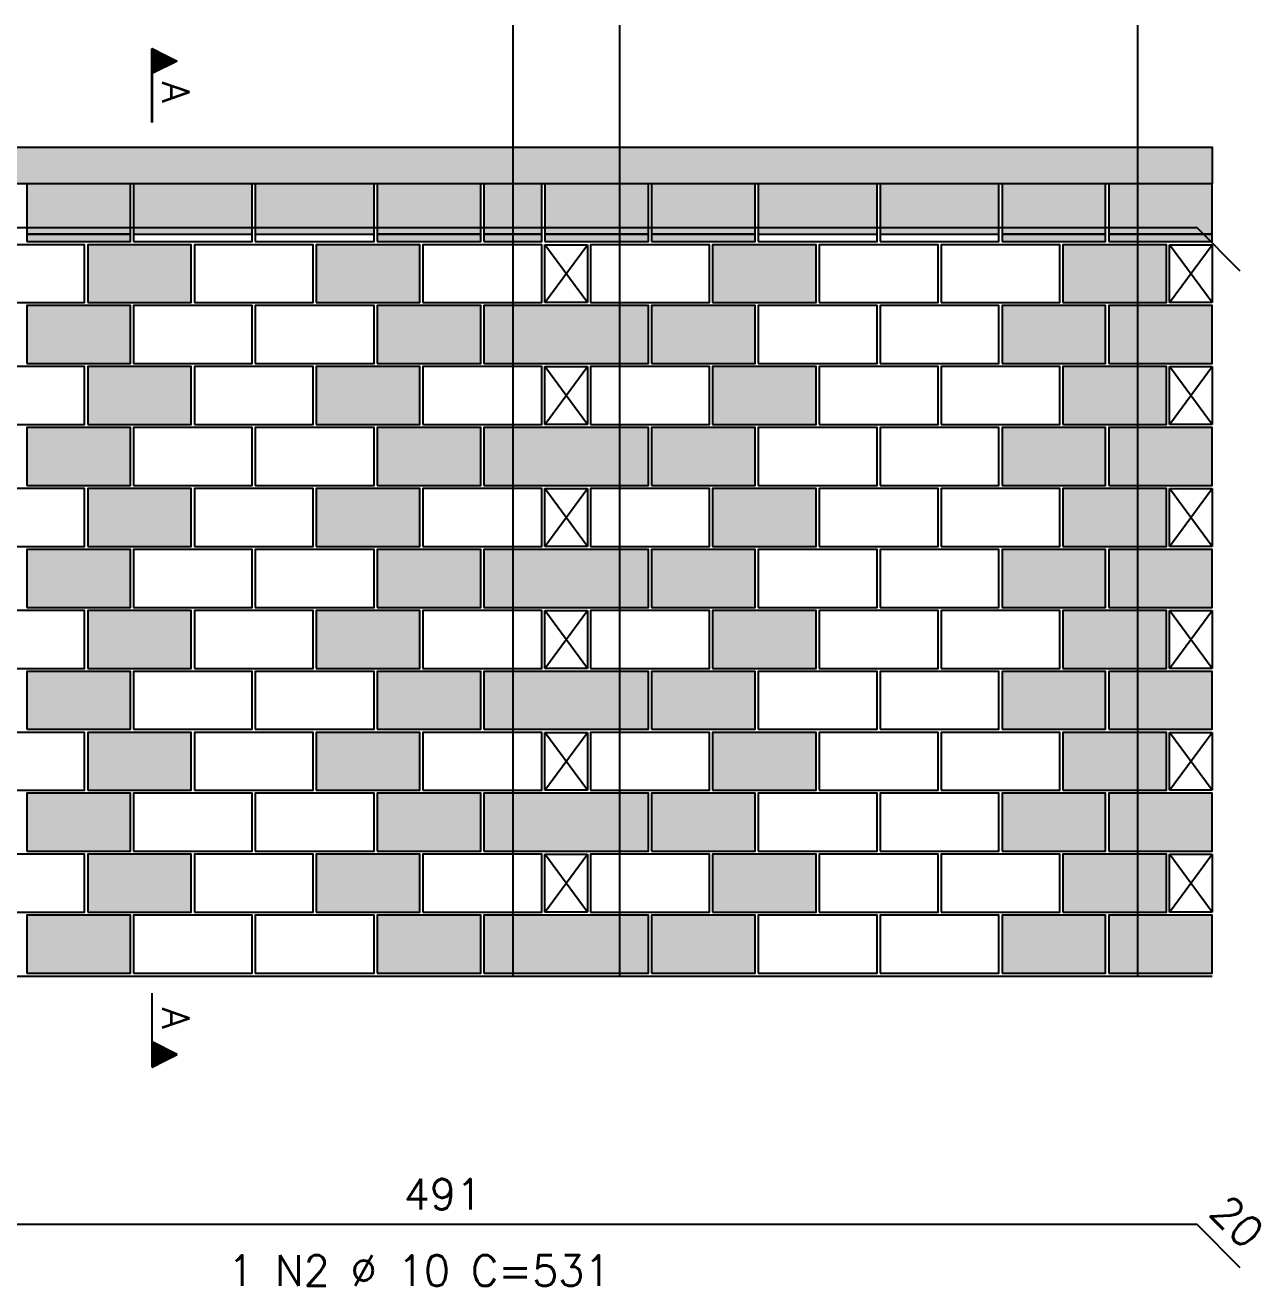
# Model space of a CAD drawing. Extents: x -1.9 to 86, y -1.6 to 60.9.
# Drawn here: x 56.66 to 64.76, y 31.47 to 39.75 of the extents above; entities that cross this region are included whole.
import ezdxf

# ---------------------------------------------------------------- set-up
doc = ezdxf.new("R2010")
doc.units = 0
doc.header["$MEASUREMENT"] = 0
for name, color, linetype in [('PENA_01', 1, 'CONTINUOUS'), ('PENA_02', 2, 'CONTINUOUS'), ('PENA_03', 3, 'CONTINUOUS'), ('PENA_05', 5, 'CONTINUOUS'), ('PENA_09', 254, 'CONTINUOUS'), ('PENA_11', 252, 'CONTINUOUS'), ('PENA_19', 240, 'CONTINUOUS'), ('PENA_21', 100, 'CONTINUOUS'), ('PENA_23', 50, 'CONTINUOUS')]:
    doc.layers.add(name, color=color, linetype=linetype)
doc.styles.get("Standard").update_dxf_attribs({"font": 'ROMANS.SHX'})

msp = doc.modelspace()

# ---------------------------------------------------------------- linework, layer by layer
at = {"layer": 'PENA_01', "linetype": 'Continuous'}
for p, q in [((56.671558, 38.375299), (57.351558, 38.375299)), ((57.371558, 38.375299), (58.151558, 38.375299)), ((58.171558, 38.375299), (58.951558, 38.375299)), ((58.971558, 38.375299), (59.651558, 38.375299)), ((59.671558, 38.375299), (60.051558, 38.375299)), ((60.071558, 38.375299), (60.751558, 38.375299)), ((60.771558, 38.375299), (61.451558, 38.375299)), ((61.471558, 38.375299), (62.251558, 38.375299)), ((62.271558, 38.375299), (63.051558, 38.375299)), ((63.071558, 38.375299), (63.751558, 38.375299)), ((63.771558, 38.375299), (64.451558, 38.375299))]:
    msp.add_line(p, q, dxfattribs=at)
at = {"layer": 'PENA_02', "linetype": 'Continuous'}
for p, q in [((60.071558, 37.925299), (60.071558, 38.305299)), ((60.071558, 38.305299), (60.351558, 38.305299)), ((60.351558, 38.305299), (60.351558, 37.925299)), ((64.171558, 37.925299), (64.171558, 38.305299)), ((64.171558, 38.305299), (64.451558, 38.305299)), ((64.451558, 38.305299), (64.451558, 37.925299)), ((60.351558, 37.925299), (60.071558, 37.925299)), ((64.451558, 37.925299), (64.171558, 37.925299)), ((60.071558, 37.125299), (60.071558, 37.505299)), ((60.071558, 37.505299), (60.351558, 37.505299)), ((60.351558, 37.505299), (60.351558, 37.125299)), ((64.171558, 37.125299), (64.171558, 37.505299)), ((64.171558, 37.505299), (64.451558, 37.505299)), ((64.451558, 37.505299), (64.451558, 37.125299)), ((60.351558, 37.125299), (60.071558, 37.125299)), ((64.451558, 37.125299), (64.171558, 37.125299)), ((60.071558, 36.325299), (60.071558, 36.705299)), ((60.071558, 36.705299), (60.351558, 36.705299)), ((60.351558, 36.705299), (60.351558, 36.325299)), ((64.171558, 36.325299), (64.171558, 36.705299)), ((64.171558, 36.705299), (64.451558, 36.705299)), ((64.451558, 36.705299), (64.451558, 36.325299)), ((60.351558, 36.325299), (60.071558, 36.325299)), ((64.451558, 36.325299), (64.171558, 36.325299)), ((60.071558, 35.525299), (60.071558, 35.905299)), ((60.071558, 35.905299), (60.351558, 35.905299)), ((60.351558, 35.905299), (60.351558, 35.525299)), ((64.171558, 35.525299), (64.171558, 35.905299)), ((64.171558, 35.905299), (64.451558, 35.905299)), ((64.451558, 35.905299), (64.451558, 35.525299)), ((60.351558, 35.525299), (60.071558, 35.525299)), ((64.451558, 35.525299), (64.171558, 35.525299)), ((60.071558, 34.725299), (60.071558, 35.105299)), ((60.071558, 35.105299), (60.351558, 35.105299)), ((60.351558, 35.105299), (60.351558, 34.725299)), ((64.171558, 34.725299), (64.171558, 35.105299)), ((64.171558, 35.105299), (64.451558, 35.105299)), ((64.451558, 35.105299), (64.451558, 34.725299)), ((60.351558, 34.725299), (60.071558, 34.725299)), ((64.451558, 34.725299), (64.171558, 34.725299)), ((60.071558, 33.925299), (60.071558, 34.305299)), ((60.071558, 34.305299), (60.351558, 34.305299)), ((60.351558, 34.305299), (60.351558, 33.925299)), ((64.171558, 33.925299), (64.171558, 34.305299)), ((64.171558, 34.305299), (64.451558, 34.305299)), ((64.451558, 34.305299), (64.451558, 33.925299)), ((60.351558, 33.925299), (60.071558, 33.925299)), ((64.451558, 33.925299), (64.171558, 33.925299)), ((54.471558, 33.505299), (64.451558, 33.505299))]:
    msp.add_line(p, q, dxfattribs=at)
for points in [[(54.471558, 38.705299), (54.471558, 38.945299), (64.451558, 38.945299), (64.451558, 38.705299), (54.471558, 38.705299)], [(56.671558, 38.325299), (57.351558, 38.325299), (57.351558, 38.705299), (56.671558, 38.705299), (56.671558, 38.325299)], [(57.371558, 38.325299), (58.151558, 38.325299), (58.151558, 38.705299), (57.371558, 38.705299), (57.371558, 38.325299)], [(58.171558, 38.325299), (58.951558, 38.325299), (58.951558, 38.705299), (58.171558, 38.705299), (58.171558, 38.325299)], [(58.971558, 38.325299), (59.651558, 38.325299), (59.651558, 38.705299), (58.971558, 38.705299), (58.971558, 38.325299)], [(59.671558, 38.325299), (60.051558, 38.325299), (60.051558, 38.705299), (59.671558, 38.705299), (59.671558, 38.325299)], [(60.071558, 38.325299), (60.751558, 38.325299), (60.751558, 38.705299), (60.071558, 38.705299), (60.071558, 38.325299)], [(60.771558, 38.325299), (61.451558, 38.325299), (61.451558, 38.705299), (60.771558, 38.705299), (60.771558, 38.325299)], [(61.471558, 38.325299), (62.251558, 38.325299), (62.251558, 38.705299), (61.471558, 38.705299), (61.471558, 38.325299)], [(62.271558, 38.325299), (63.051558, 38.325299), (63.051558, 38.705299), (62.271558, 38.705299), (62.271558, 38.325299)], [(63.071558, 38.325299), (63.751558, 38.325299), (63.751558, 38.705299), (63.071558, 38.705299), (63.071558, 38.325299)], [(63.771558, 38.325299), (64.451558, 38.325299), (64.451558, 38.705299), (63.771558, 38.705299), (63.771558, 38.325299)], [(56.271558, 37.925299), (57.051558, 37.925299), (57.051558, 38.305299), (56.271558, 38.305299), (56.271558, 37.925299)], [(57.071558, 37.925299), (57.751558, 37.925299), (57.751558, 38.305299), (57.071558, 38.305299), (57.071558, 37.925299)], [(57.771558, 37.925299), (58.551558, 37.925299), (58.551558, 38.305299), (57.771558, 38.305299), (57.771558, 37.925299)], [(58.571558, 37.925299), (59.251558, 37.925299), (59.251558, 38.305299), (58.571558, 38.305299), (58.571558, 37.925299)], [(59.271558, 37.925299), (60.051558, 37.925299), (60.051558, 38.305299), (59.271558, 38.305299), (59.271558, 37.925299)], [(60.371558, 37.925299), (61.151558, 37.925299), (61.151558, 38.305299), (60.371558, 38.305299), (60.371558, 37.925299)], [(61.171558, 37.925299), (61.851558, 37.925299), (61.851558, 38.305299), (61.171558, 38.305299), (61.171558, 37.925299)], [(61.871558, 37.925299), (62.651558, 37.925299), (62.651558, 38.305299), (61.871558, 38.305299), (61.871558, 37.925299)], [(62.671558, 37.925299), (63.451558, 37.925299), (63.451558, 38.305299), (62.671558, 38.305299), (62.671558, 37.925299)], [(63.471558, 37.925299), (64.151558, 37.925299), (64.151558, 38.305299), (63.471558, 38.305299), (63.471558, 37.925299)], [(56.671558, 37.525299), (57.351558, 37.525299), (57.351558, 37.905299), (56.671558, 37.905299), (56.671558, 37.525299)], [(57.371558, 37.525299), (58.151558, 37.525299), (58.151558, 37.905299), (57.371558, 37.905299), (57.371558, 37.525299)], [(58.171558, 37.525299), (58.951558, 37.525299), (58.951558, 37.905299), (58.171558, 37.905299), (58.171558, 37.525299)], [(58.971558, 37.525299), (59.651558, 37.525299), (59.651558, 37.905299), (58.971558, 37.905299), (58.971558, 37.525299)], [(59.671558, 37.525299), (60.751558, 37.525299), (60.751558, 37.905299), (59.671558, 37.905299), (59.671558, 37.525299)], [(60.771558, 37.525299), (61.451558, 37.525299), (61.451558, 37.905299), (60.771558, 37.905299), (60.771558, 37.525299)], [(61.471558, 37.525299), (62.251558, 37.525299), (62.251558, 37.905299), (61.471558, 37.905299), (61.471558, 37.525299)], [(62.271558, 37.525299), (63.051558, 37.525299), (63.051558, 37.905299), (62.271558, 37.905299), (62.271558, 37.525299)], [(63.071558, 37.525299), (63.751558, 37.525299), (63.751558, 37.905299), (63.071558, 37.905299), (63.071558, 37.525299)], [(63.771558, 37.525299), (64.451558, 37.525299), (64.451558, 37.905299), (63.771558, 37.905299), (63.771558, 37.525299)], [(56.271558, 37.125299), (57.051558, 37.125299), (57.051558, 37.505299), (56.271558, 37.505299), (56.271558, 37.125299)], [(57.071558, 37.125299), (57.751558, 37.125299), (57.751558, 37.505299), (57.071558, 37.505299), (57.071558, 37.125299)], [(57.771558, 37.125299), (58.551558, 37.125299), (58.551558, 37.505299), (57.771558, 37.505299), (57.771558, 37.125299)], [(58.571558, 37.125299), (59.251558, 37.125299), (59.251558, 37.505299), (58.571558, 37.505299), (58.571558, 37.125299)], [(59.271558, 37.125299), (60.051558, 37.125299), (60.051558, 37.505299), (59.271558, 37.505299), (59.271558, 37.125299)], [(60.371558, 37.125299), (61.151558, 37.125299), (61.151558, 37.505299), (60.371558, 37.505299), (60.371558, 37.125299)], [(61.171558, 37.125299), (61.851558, 37.125299), (61.851558, 37.505299), (61.171558, 37.505299), (61.171558, 37.125299)], [(61.871558, 37.125299), (62.651558, 37.125299), (62.651558, 37.505299), (61.871558, 37.505299), (61.871558, 37.125299)], [(62.671558, 37.125299), (63.451558, 37.125299), (63.451558, 37.505299), (62.671558, 37.505299), (62.671558, 37.125299)], [(63.471558, 37.125299), (64.151558, 37.125299), (64.151558, 37.505299), (63.471558, 37.505299), (63.471558, 37.125299)], [(56.671558, 36.725299), (57.351558, 36.725299), (57.351558, 37.105299), (56.671558, 37.105299), (56.671558, 36.725299)], [(57.371558, 36.725299), (58.151558, 36.725299), (58.151558, 37.105299), (57.371558, 37.105299), (57.371558, 36.725299)], [(58.171558, 36.725299), (58.951558, 36.725299), (58.951558, 37.105299), (58.171558, 37.105299), (58.171558, 36.725299)], [(58.971558, 36.725299), (59.651558, 36.725299), (59.651558, 37.105299), (58.971558, 37.105299), (58.971558, 36.725299)], [(59.671558, 36.725299), (60.751558, 36.725299), (60.751558, 37.105299), (59.671558, 37.105299), (59.671558, 36.725299)], [(60.771558, 36.725299), (61.451558, 36.725299), (61.451558, 37.105299), (60.771558, 37.105299), (60.771558, 36.725299)], [(61.471558, 36.725299), (62.251558, 36.725299), (62.251558, 37.105299), (61.471558, 37.105299), (61.471558, 36.725299)], [(62.271558, 36.725299), (63.051558, 36.725299), (63.051558, 37.105299), (62.271558, 37.105299), (62.271558, 36.725299)], [(63.071558, 36.725299), (63.751558, 36.725299), (63.751558, 37.105299), (63.071558, 37.105299), (63.071558, 36.725299)], [(63.771558, 36.725299), (64.451558, 36.725299), (64.451558, 37.105299), (63.771558, 37.105299), (63.771558, 36.725299)], [(56.271558, 36.325299), (57.051558, 36.325299), (57.051558, 36.705299), (56.271558, 36.705299), (56.271558, 36.325299)], [(57.071558, 36.325299), (57.751558, 36.325299), (57.751558, 36.705299), (57.071558, 36.705299), (57.071558, 36.325299)], [(57.771558, 36.325299), (58.551558, 36.325299), (58.551558, 36.705299), (57.771558, 36.705299), (57.771558, 36.325299)], [(58.571558, 36.325299), (59.251558, 36.325299), (59.251558, 36.705299), (58.571558, 36.705299), (58.571558, 36.325299)], [(59.271558, 36.325299), (60.051558, 36.325299), (60.051558, 36.705299), (59.271558, 36.705299), (59.271558, 36.325299)], [(60.371558, 36.325299), (61.151558, 36.325299), (61.151558, 36.705299), (60.371558, 36.705299), (60.371558, 36.325299)], [(61.171558, 36.325299), (61.851558, 36.325299), (61.851558, 36.705299), (61.171558, 36.705299), (61.171558, 36.325299)], [(61.871558, 36.325299), (62.651558, 36.325299), (62.651558, 36.705299), (61.871558, 36.705299), (61.871558, 36.325299)], [(62.671558, 36.325299), (63.451558, 36.325299), (63.451558, 36.705299), (62.671558, 36.705299), (62.671558, 36.325299)], [(63.471558, 36.325299), (64.151558, 36.325299), (64.151558, 36.705299), (63.471558, 36.705299), (63.471558, 36.325299)], [(56.671558, 35.925299), (57.351558, 35.925299), (57.351558, 36.305299), (56.671558, 36.305299), (56.671558, 35.925299)], [(57.371558, 35.925299), (58.151558, 35.925299), (58.151558, 36.305299), (57.371558, 36.305299), (57.371558, 35.925299)], [(58.171558, 35.925299), (58.951558, 35.925299), (58.951558, 36.305299), (58.171558, 36.305299), (58.171558, 35.925299)], [(58.971558, 35.925299), (59.651558, 35.925299), (59.651558, 36.305299), (58.971558, 36.305299), (58.971558, 35.925299)], [(59.671558, 35.925299), (60.751558, 35.925299), (60.751558, 36.305299), (59.671558, 36.305299), (59.671558, 35.925299)], [(60.771558, 35.925299), (61.451558, 35.925299), (61.451558, 36.305299), (60.771558, 36.305299), (60.771558, 35.925299)], [(61.471558, 35.925299), (62.251558, 35.925299), (62.251558, 36.305299), (61.471558, 36.305299), (61.471558, 35.925299)], [(62.271558, 35.925299), (63.051558, 35.925299), (63.051558, 36.305299), (62.271558, 36.305299), (62.271558, 35.925299)], [(63.071558, 35.925299), (63.751558, 35.925299), (63.751558, 36.305299), (63.071558, 36.305299), (63.071558, 35.925299)], [(63.771558, 35.925299), (64.451558, 35.925299), (64.451558, 36.305299), (63.771558, 36.305299), (63.771558, 35.925299)], [(56.271558, 35.525299), (57.051558, 35.525299), (57.051558, 35.905299), (56.271558, 35.905299), (56.271558, 35.525299)], [(57.071558, 35.525299), (57.751558, 35.525299), (57.751558, 35.905299), (57.071558, 35.905299), (57.071558, 35.525299)], [(57.771558, 35.525299), (58.551558, 35.525299), (58.551558, 35.905299), (57.771558, 35.905299), (57.771558, 35.525299)], [(58.571558, 35.525299), (59.251558, 35.525299), (59.251558, 35.905299), (58.571558, 35.905299), (58.571558, 35.525299)], [(59.271558, 35.525299), (60.051558, 35.525299), (60.051558, 35.905299), (59.271558, 35.905299), (59.271558, 35.525299)], [(60.371558, 35.525299), (61.151558, 35.525299), (61.151558, 35.905299), (60.371558, 35.905299), (60.371558, 35.525299)], [(61.171558, 35.525299), (61.851558, 35.525299), (61.851558, 35.905299), (61.171558, 35.905299), (61.171558, 35.525299)], [(61.871558, 35.525299), (62.651558, 35.525299), (62.651558, 35.905299), (61.871558, 35.905299), (61.871558, 35.525299)], [(62.671558, 35.525299), (63.451558, 35.525299), (63.451558, 35.905299), (62.671558, 35.905299), (62.671558, 35.525299)], [(63.471558, 35.525299), (64.151558, 35.525299), (64.151558, 35.905299), (63.471558, 35.905299), (63.471558, 35.525299)], [(56.671558, 35.125299), (57.351558, 35.125299), (57.351558, 35.505299), (56.671558, 35.505299), (56.671558, 35.125299)], [(57.371558, 35.125299), (58.151558, 35.125299), (58.151558, 35.505299), (57.371558, 35.505299), (57.371558, 35.125299)], [(58.171558, 35.125299), (58.951558, 35.125299), (58.951558, 35.505299), (58.171558, 35.505299), (58.171558, 35.125299)], [(58.971558, 35.125299), (59.651558, 35.125299), (59.651558, 35.505299), (58.971558, 35.505299), (58.971558, 35.125299)], [(59.671558, 35.125299), (60.751558, 35.125299), (60.751558, 35.505299), (59.671558, 35.505299), (59.671558, 35.125299)], [(60.771558, 35.125299), (61.451558, 35.125299), (61.451558, 35.505299), (60.771558, 35.505299), (60.771558, 35.125299)], [(61.471558, 35.125299), (62.251558, 35.125299), (62.251558, 35.505299), (61.471558, 35.505299), (61.471558, 35.125299)], [(62.271558, 35.125299), (63.051558, 35.125299), (63.051558, 35.505299), (62.271558, 35.505299), (62.271558, 35.125299)], [(63.071558, 35.125299), (63.751558, 35.125299), (63.751558, 35.505299), (63.071558, 35.505299), (63.071558, 35.125299)], [(63.771558, 35.125299), (64.451558, 35.125299), (64.451558, 35.505299), (63.771558, 35.505299), (63.771558, 35.125299)], [(56.271558, 34.725299), (57.051558, 34.725299), (57.051558, 35.105299), (56.271558, 35.105299), (56.271558, 34.725299)], [(57.071558, 34.725299), (57.751558, 34.725299), (57.751558, 35.105299), (57.071558, 35.105299), (57.071558, 34.725299)], [(57.771558, 34.725299), (58.551558, 34.725299), (58.551558, 35.105299), (57.771558, 35.105299), (57.771558, 34.725299)], [(58.571558, 34.725299), (59.251558, 34.725299), (59.251558, 35.105299), (58.571558, 35.105299), (58.571558, 34.725299)], [(59.271558, 34.725299), (60.051558, 34.725299), (60.051558, 35.105299), (59.271558, 35.105299), (59.271558, 34.725299)], [(60.371558, 34.725299), (61.151558, 34.725299), (61.151558, 35.105299), (60.371558, 35.105299), (60.371558, 34.725299)], [(61.171558, 34.725299), (61.851558, 34.725299), (61.851558, 35.105299), (61.171558, 35.105299), (61.171558, 34.725299)], [(61.871558, 34.725299), (62.651558, 34.725299), (62.651558, 35.105299), (61.871558, 35.105299), (61.871558, 34.725299)], [(62.671558, 34.725299), (63.451558, 34.725299), (63.451558, 35.105299), (62.671558, 35.105299), (62.671558, 34.725299)], [(63.471558, 34.725299), (64.151558, 34.725299), (64.151558, 35.105299), (63.471558, 35.105299), (63.471558, 34.725299)], [(56.671558, 34.325299), (57.351558, 34.325299), (57.351558, 34.705299), (56.671558, 34.705299), (56.671558, 34.325299)], [(57.371558, 34.325299), (58.151558, 34.325299), (58.151558, 34.705299), (57.371558, 34.705299), (57.371558, 34.325299)], [(58.171558, 34.325299), (58.951558, 34.325299), (58.951558, 34.705299), (58.171558, 34.705299), (58.171558, 34.325299)], [(58.971558, 34.325299), (59.651558, 34.325299), (59.651558, 34.705299), (58.971558, 34.705299), (58.971558, 34.325299)], [(59.671558, 34.325299), (60.751558, 34.325299), (60.751558, 34.705299), (59.671558, 34.705299), (59.671558, 34.325299)], [(60.771558, 34.325299), (61.451558, 34.325299), (61.451558, 34.705299), (60.771558, 34.705299), (60.771558, 34.325299)], [(61.471558, 34.325299), (62.251558, 34.325299), (62.251558, 34.705299), (61.471558, 34.705299), (61.471558, 34.325299)], [(62.271558, 34.325299), (63.051558, 34.325299), (63.051558, 34.705299), (62.271558, 34.705299), (62.271558, 34.325299)], [(63.071558, 34.325299), (63.751558, 34.325299), (63.751558, 34.705299), (63.071558, 34.705299), (63.071558, 34.325299)], [(63.771558, 34.325299), (64.451558, 34.325299), (64.451558, 34.705299), (63.771558, 34.705299), (63.771558, 34.325299)], [(56.271558, 33.925299), (57.051558, 33.925299), (57.051558, 34.305299), (56.271558, 34.305299), (56.271558, 33.925299)], [(57.071558, 33.925299), (57.751558, 33.925299), (57.751558, 34.305299), (57.071558, 34.305299), (57.071558, 33.925299)], [(57.771558, 33.925299), (58.551558, 33.925299), (58.551558, 34.305299), (57.771558, 34.305299), (57.771558, 33.925299)], [(58.571558, 33.925299), (59.251558, 33.925299), (59.251558, 34.305299), (58.571558, 34.305299), (58.571558, 33.925299)], [(59.271558, 33.925299), (60.051558, 33.925299), (60.051558, 34.305299), (59.271558, 34.305299), (59.271558, 33.925299)], [(60.371558, 33.925299), (61.151558, 33.925299), (61.151558, 34.305299), (60.371558, 34.305299), (60.371558, 33.925299)], [(61.171558, 33.925299), (61.851558, 33.925299), (61.851558, 34.305299), (61.171558, 34.305299), (61.171558, 33.925299)], [(61.871558, 33.925299), (62.651558, 33.925299), (62.651558, 34.305299), (61.871558, 34.305299), (61.871558, 33.925299)], [(62.671558, 33.925299), (63.451558, 33.925299), (63.451558, 34.305299), (62.671558, 34.305299), (62.671558, 33.925299)], [(63.471558, 33.925299), (64.151558, 33.925299), (64.151558, 34.305299), (63.471558, 34.305299), (63.471558, 33.925299)], [(56.671558, 33.525299), (57.351558, 33.525299), (57.351558, 33.905299), (56.671558, 33.905299), (56.671558, 33.525299)], [(57.371558, 33.525299), (58.151558, 33.525299), (58.151558, 33.905299), (57.371558, 33.905299), (57.371558, 33.525299)], [(58.171558, 33.525299), (58.951558, 33.525299), (58.951558, 33.905299), (58.171558, 33.905299), (58.171558, 33.525299)], [(58.971558, 33.525299), (59.651558, 33.525299), (59.651558, 33.905299), (58.971558, 33.905299), (58.971558, 33.525299)], [(59.671558, 33.525299), (60.751558, 33.525299), (60.751558, 33.905299), (59.671558, 33.905299), (59.671558, 33.525299)], [(60.771558, 33.525299), (61.451558, 33.525299), (61.451558, 33.905299), (60.771558, 33.905299), (60.771558, 33.525299)], [(61.471558, 33.525299), (62.251558, 33.525299), (62.251558, 33.905299), (61.471558, 33.905299), (61.471558, 33.525299)], [(62.271558, 33.525299), (63.051558, 33.525299), (63.051558, 33.905299), (62.271558, 33.905299), (62.271558, 33.525299)], [(63.071558, 33.525299), (63.751558, 33.525299), (63.751558, 33.905299), (63.071558, 33.905299), (63.071558, 33.525299)], [(63.771558, 33.525299), (64.451558, 33.525299), (64.451558, 33.905299), (63.771558, 33.905299), (63.771558, 33.525299)]]:
    msp.add_lwpolyline(points, dxfattribs=at)
at = {"layer": 'PENA_03', "linetype": 'Continuous'}
for p, q in [((57.493236, 39.106614), (57.493236, 39.592996)), ((57.493236, 39.592996), (57.659169, 39.51003)), ((57.493931, 39.591868), (57.657608, 39.51003)), ((57.493932, 39.591868), (57.493932, 39.428191)), ((57.506, 39.586614), (57.506, 39.433445)), ((57.518764, 39.580232), (57.518764, 39.439827)), ((57.531528, 39.57385), (57.531528, 39.446209)), ((57.544292, 39.567468), (57.544292, 39.452591)), ((57.557056, 39.561086), (57.557056, 39.458973)), ((57.56982, 39.554704), (57.56982, 39.465355)), ((57.582584, 39.548322), (57.582584, 39.471737)), ((57.595348, 39.54194), (57.595348, 39.478119)), ((57.659169, 39.51003), (57.493931, 39.427411)), ((57.657608, 39.51003), (57.493932, 39.428191)), ((57.608112, 39.535558), (57.608112, 39.484501)), ((57.620876, 39.529176), (57.620876, 39.490883)), ((57.633641, 39.522794), (57.633641, 39.497265)), ((57.646405, 39.516412), (57.646405, 39.503648)), ((57.493932, 39.427411), (57.493932, 39.106614)), ((60.351558, 37.925299), (60.071558, 38.305299)), ((60.071558, 37.925299), (60.351558, 38.305299)), ((64.451558, 37.925299), (64.171558, 38.305299)), ((64.171558, 37.925299), (64.451558, 38.305299)), ((60.351558, 37.125299), (60.071558, 37.505299)), ((60.071558, 37.125299), (60.351558, 37.505299)), ((64.451558, 37.125299), (64.171558, 37.505299)), ((64.171558, 37.125299), (64.451558, 37.505299)), ((60.351558, 36.325299), (60.071558, 36.705299)), ((60.071558, 36.325299), (60.351558, 36.705299)), ((64.451558, 36.325299), (64.171558, 36.705299)), ((64.171558, 36.325299), (64.451558, 36.705299)), ((60.351558, 35.525299), (60.071558, 35.905299)), ((60.071558, 35.525299), (60.351558, 35.905299)), ((64.451558, 35.525299), (64.171558, 35.905299)), ((64.171558, 35.525299), (64.451558, 35.905299)), ((60.351558, 34.725299), (60.071558, 35.105299)), ((60.071558, 34.725299), (60.351558, 35.105299)), ((64.451558, 34.725299), (64.171558, 35.105299)), ((64.171558, 34.725299), (64.451558, 35.105299)), ((60.351558, 33.925299), (60.071558, 34.305299)), ((60.071558, 33.925299), (60.351558, 34.305299)), ((64.451558, 33.925299), (64.171558, 34.305299)), ((64.171558, 33.925299), (64.451558, 34.305299)), ((57.493236, 33.394441), (57.493236, 32.908059)), ((57.493932, 33.073644), (57.493932, 33.394441)), ((57.659169, 32.991025), (57.493931, 33.073644)), ((57.493932, 32.909187), (57.493932, 33.072864)), ((57.657608, 32.991025), (57.493932, 33.072864)), ((57.506, 32.914441), (57.506, 33.06761)), ((57.518764, 32.920823), (57.518764, 33.061228)), ((57.531528, 32.927205), (57.531528, 33.054846)), ((57.544292, 32.933587), (57.544292, 33.048464)), ((57.557056, 32.939969), (57.557056, 33.042082)), ((57.56982, 32.946351), (57.56982, 33.0357)), ((57.582584, 32.952733), (57.582584, 33.029318)), ((57.595348, 32.959115), (57.595348, 33.022936)), ((57.608112, 32.965497), (57.608112, 33.016554)), ((57.620876, 32.971879), (57.620876, 33.010172)), ((57.633641, 32.978261), (57.633641, 33.00379)), ((57.493236, 32.908059), (57.659169, 32.991025)), ((57.493931, 32.909187), (57.657608, 32.991025)), ((57.646405, 32.984643), (57.646405, 32.997407))]:
    msp.add_line(p, q, dxfattribs=at)
at = {"layer": 'PENA_05', "linetype": 'Continuous'}
for p, q in [((64.351558, 38.415299), (54.5399, 38.415299)), ((64.634401, 38.132456), (64.351558, 38.415299)), ((64.351558, 31.875011), (54.5399, 31.875011)), ((64.634401, 31.592168), (64.351558, 31.875011))]:
    msp.add_line(p, q, dxfattribs=at)
for points in [[(59.861558, 39.745299), (59.861558, 33.505299)], [(60.561558, 39.745299), (60.561558, 33.505299)], [(63.961558, 39.745299), (63.961558, 33.505299)]]:
    msp.add_lwpolyline(points, dxfattribs=at)
at = {"layer": 'PENA_09', "linetype": 'Continuous'}
for points in [[(56.671558, 38.375299), (57.351558, 38.375299), (57.351558, 38.705299), (56.671558, 38.705299), (56.671558, 38.375299)], [(57.371558, 38.375299), (58.151558, 38.375299), (58.151558, 38.705299), (57.371558, 38.705299), (57.371558, 38.375299)], [(58.171558, 38.375299), (58.951558, 38.375299), (58.951558, 38.705299), (58.171558, 38.705299), (58.171558, 38.375299)], [(58.971558, 38.375299), (59.651558, 38.375299), (59.651558, 38.705299), (58.971558, 38.705299), (58.971558, 38.375299)], [(59.671558, 38.375299), (60.051558, 38.375299), (60.051558, 38.705299), (59.671558, 38.705299), (59.671558, 38.375299)], [(60.071558, 38.375299), (60.751558, 38.375299), (60.751558, 38.705299), (60.071558, 38.705299), (60.071558, 38.375299)], [(60.771558, 38.375299), (61.451558, 38.375299), (61.451558, 38.705299), (60.771558, 38.705299), (60.771558, 38.375299)], [(61.471558, 38.375299), (62.251558, 38.375299), (62.251558, 38.705299), (61.471558, 38.705299), (61.471558, 38.375299)], [(62.271558, 38.375299), (63.051558, 38.375299), (63.051558, 38.705299), (62.271558, 38.705299), (62.271558, 38.375299)], [(63.071558, 38.375299), (63.751558, 38.375299), (63.751558, 38.705299), (63.071558, 38.705299), (63.071558, 38.375299)], [(63.771558, 38.375299), (64.451558, 38.375299), (64.451558, 38.705299), (63.771558, 38.705299), (63.771558, 38.375299)]]:
    msp.add_lwpolyline(points, dxfattribs=at)
for points in [[(56.671558, 38.375299), (57.351558, 38.375299), (57.351558, 38.705299)], [(56.671558, 38.375299), (57.351558, 38.705299), (56.671558, 38.705299)], [(56.671558, 38.375299), (56.671558, 38.705299), (56.671558, 38.375299)], [(57.371558, 38.375299), (58.151558, 38.375299), (58.151558, 38.705299)], [(57.371558, 38.375299), (58.151558, 38.705299), (57.371558, 38.705299)], [(57.371558, 38.375299), (57.371558, 38.705299), (57.371558, 38.375299)], [(58.171558, 38.375299), (58.951558, 38.375299), (58.951558, 38.705299)], [(58.171558, 38.375299), (58.951558, 38.705299), (58.171558, 38.705299)], [(58.171558, 38.375299), (58.171558, 38.705299), (58.171558, 38.375299)], [(58.971558, 38.375299), (59.651558, 38.375299), (59.651558, 38.705299)], [(58.971558, 38.375299), (59.651558, 38.705299), (58.971558, 38.705299)], [(58.971558, 38.375299), (58.971558, 38.705299), (58.971558, 38.375299)], [(59.671558, 38.375299), (60.051558, 38.375299), (60.051558, 38.705299)], [(59.671558, 38.375299), (60.051558, 38.705299), (59.671558, 38.705299)], [(59.671558, 38.375299), (59.671558, 38.705299), (59.671558, 38.375299)], [(60.071558, 38.375299), (60.751558, 38.375299), (60.751558, 38.705299)], [(60.071558, 38.375299), (60.751558, 38.705299), (60.071558, 38.705299)], [(60.071558, 38.375299), (60.071558, 38.705299), (60.071558, 38.375299)], [(60.771558, 38.375299), (61.451558, 38.375299), (61.451558, 38.705299)], [(60.771558, 38.375299), (61.451558, 38.705299), (60.771558, 38.705299)], [(60.771558, 38.375299), (60.771558, 38.705299), (60.771558, 38.375299)], [(61.471558, 38.375299), (62.251558, 38.375299), (62.251558, 38.705299)], [(61.471558, 38.375299), (62.251558, 38.705299), (61.471558, 38.705299)], [(61.471558, 38.375299), (61.471558, 38.705299), (61.471558, 38.375299)], [(62.271558, 38.375299), (63.051558, 38.375299), (63.051558, 38.705299)], [(62.271558, 38.375299), (63.051558, 38.705299), (62.271558, 38.705299)], [(62.271558, 38.375299), (62.271558, 38.705299), (62.271558, 38.375299)], [(63.071558, 38.375299), (63.751558, 38.375299), (63.751558, 38.705299)], [(63.071558, 38.375299), (63.751558, 38.705299), (63.071558, 38.705299)], [(63.071558, 38.375299), (63.071558, 38.705299), (63.071558, 38.375299)], [(63.771558, 38.375299), (64.451558, 38.375299), (64.451558, 38.705299)], [(63.771558, 38.375299), (64.451558, 38.705299), (63.771558, 38.705299)], [(63.771558, 38.375299), (63.771558, 38.705299), (63.771558, 38.375299)]]:
    msp.add_solid(points, dxfattribs=at)
at = {"layer": 'PENA_11', "linetype": 'Continuous'}
for points in [[(54.471558, 38.705299), (54.471558, 38.945299), (64.451558, 38.945299)], [(54.471558, 38.705299), (64.451558, 38.945299), (64.451558, 38.705299)], [(54.471558, 38.705299), (64.451558, 38.705299), (54.471558, 38.705299)]]:
    msp.add_solid(points, dxfattribs=at)
at = {"layer": 'PENA_19', "linetype": 'Continuous'}
for points in [[(59.671558, 37.525299), (60.751558, 37.525299), (60.751558, 37.905299), (59.671558, 37.905299), (59.671558, 37.525299)], [(59.671558, 36.725299), (60.751558, 36.725299), (60.751558, 37.105299), (59.671558, 37.105299), (59.671558, 36.725299)], [(59.671558, 35.925299), (60.751558, 35.925299), (60.751558, 36.305299), (59.671558, 36.305299), (59.671558, 35.925299)], [(59.671558, 35.125299), (60.751558, 35.125299), (60.751558, 35.505299), (59.671558, 35.505299), (59.671558, 35.125299)], [(59.671558, 34.325299), (60.751558, 34.325299), (60.751558, 34.705299), (59.671558, 34.705299), (59.671558, 34.325299)], [(59.671558, 33.525299), (60.751558, 33.525299), (60.751558, 33.905299), (59.671558, 33.905299), (59.671558, 33.525299)]]:
    msp.add_lwpolyline(points, dxfattribs=at)
for points in [[(59.671558, 37.525299), (60.751558, 37.525299), (60.751558, 37.905299)], [(59.671558, 37.525299), (60.751558, 37.905299), (59.671558, 37.905299)], [(59.671558, 37.525299), (59.671558, 37.905299), (59.671558, 37.525299)], [(59.671558, 36.725299), (60.751558, 36.725299), (60.751558, 37.105299)], [(59.671558, 36.725299), (60.751558, 37.105299), (59.671558, 37.105299)], [(59.671558, 36.725299), (59.671558, 37.105299), (59.671558, 36.725299)], [(59.671558, 35.925299), (60.751558, 35.925299), (60.751558, 36.305299)], [(59.671558, 35.925299), (60.751558, 36.305299), (59.671558, 36.305299)], [(59.671558, 35.925299), (59.671558, 36.305299), (59.671558, 35.925299)], [(59.671558, 35.125299), (60.751558, 35.125299), (60.751558, 35.505299)], [(59.671558, 35.125299), (60.751558, 35.505299), (59.671558, 35.505299)], [(59.671558, 35.125299), (59.671558, 35.505299), (59.671558, 35.125299)], [(59.671558, 34.325299), (60.751558, 34.325299), (60.751558, 34.705299)], [(59.671558, 34.325299), (60.751558, 34.705299), (59.671558, 34.705299)], [(59.671558, 34.325299), (59.671558, 34.705299), (59.671558, 34.325299)], [(59.671558, 33.525299), (60.751558, 33.525299), (60.751558, 33.905299)], [(59.671558, 33.525299), (60.751558, 33.905299), (59.671558, 33.905299)], [(59.671558, 33.525299), (59.671558, 33.905299), (59.671558, 33.525299)]]:
    msp.add_solid(points, dxfattribs=at)
at = {"layer": 'PENA_21', "linetype": 'Continuous'}
for points in [[(56.671558, 38.325299), (57.351558, 38.325299), (57.351558, 38.375299), (56.671558, 38.375299), (56.671558, 38.325299)], [(57.071558, 37.925299), (57.751558, 37.925299), (57.751558, 38.305299), (57.071558, 38.305299), (57.071558, 37.925299)], [(58.571558, 37.925299), (59.251558, 37.925299), (59.251558, 38.305299), (58.571558, 38.305299), (58.571558, 37.925299)], [(58.971558, 38.325299), (59.651558, 38.325299), (59.651558, 38.375299), (58.971558, 38.375299), (58.971558, 38.325299)], [(60.071558, 38.325299), (60.751558, 38.325299), (60.751558, 38.375299), (60.071558, 38.375299), (60.071558, 38.325299)], [(60.771558, 38.325299), (61.451558, 38.325299), (61.451558, 38.375299), (60.771558, 38.375299), (60.771558, 38.325299)], [(61.171558, 37.925299), (61.851558, 37.925299), (61.851558, 38.305299), (61.171558, 38.305299), (61.171558, 37.925299)], [(63.071558, 38.325299), (63.751558, 38.325299), (63.751558, 38.375299), (63.071558, 38.375299), (63.071558, 38.325299)], [(63.471558, 37.925299), (64.151558, 37.925299), (64.151558, 38.305299), (63.471558, 38.305299), (63.471558, 37.925299)], [(63.771558, 38.325299), (64.451558, 38.325299), (64.451558, 38.375299), (63.771558, 38.375299), (63.771558, 38.325299)], [(56.671558, 37.525299), (57.351558, 37.525299), (57.351558, 37.905299), (56.671558, 37.905299), (56.671558, 37.525299)], [(58.971558, 37.525299), (59.651558, 37.525299), (59.651558, 37.905299), (58.971558, 37.905299), (58.971558, 37.525299)], [(60.771558, 37.525299), (61.451558, 37.525299), (61.451558, 37.905299), (60.771558, 37.905299), (60.771558, 37.525299)], [(63.071558, 37.525299), (63.751558, 37.525299), (63.751558, 37.905299), (63.071558, 37.905299), (63.071558, 37.525299)], [(63.771558, 37.525299), (64.451558, 37.525299), (64.451558, 37.905299), (63.771558, 37.905299), (63.771558, 37.525299)], [(57.071558, 37.125299), (57.751558, 37.125299), (57.751558, 37.505299), (57.071558, 37.505299), (57.071558, 37.125299)], [(58.571558, 37.125299), (59.251558, 37.125299), (59.251558, 37.505299), (58.571558, 37.505299), (58.571558, 37.125299)], [(61.171558, 37.125299), (61.851558, 37.125299), (61.851558, 37.505299), (61.171558, 37.505299), (61.171558, 37.125299)], [(63.471558, 37.125299), (64.151558, 37.125299), (64.151558, 37.505299), (63.471558, 37.505299), (63.471558, 37.125299)], [(56.671558, 36.725299), (57.351558, 36.725299), (57.351558, 37.105299), (56.671558, 37.105299), (56.671558, 36.725299)], [(58.971558, 36.725299), (59.651558, 36.725299), (59.651558, 37.105299), (58.971558, 37.105299), (58.971558, 36.725299)], [(60.771558, 36.725299), (61.451558, 36.725299), (61.451558, 37.105299), (60.771558, 37.105299), (60.771558, 36.725299)], [(63.071558, 36.725299), (63.751558, 36.725299), (63.751558, 37.105299), (63.071558, 37.105299), (63.071558, 36.725299)], [(63.771558, 36.725299), (64.451558, 36.725299), (64.451558, 37.105299), (63.771558, 37.105299), (63.771558, 36.725299)], [(57.071558, 36.325299), (57.751558, 36.325299), (57.751558, 36.705299), (57.071558, 36.705299), (57.071558, 36.325299)], [(58.571558, 36.325299), (59.251558, 36.325299), (59.251558, 36.705299), (58.571558, 36.705299), (58.571558, 36.325299)], [(61.171558, 36.325299), (61.851558, 36.325299), (61.851558, 36.705299), (61.171558, 36.705299), (61.171558, 36.325299)], [(63.471558, 36.325299), (64.151558, 36.325299), (64.151558, 36.705299), (63.471558, 36.705299), (63.471558, 36.325299)], [(56.671558, 35.925299), (57.351558, 35.925299), (57.351558, 36.305299), (56.671558, 36.305299), (56.671558, 35.925299)], [(58.971558, 35.925299), (59.651558, 35.925299), (59.651558, 36.305299), (58.971558, 36.305299), (58.971558, 35.925299)], [(60.771558, 35.925299), (61.451558, 35.925299), (61.451558, 36.305299), (60.771558, 36.305299), (60.771558, 35.925299)], [(63.071558, 35.925299), (63.751558, 35.925299), (63.751558, 36.305299), (63.071558, 36.305299), (63.071558, 35.925299)], [(63.771558, 35.925299), (64.451558, 35.925299), (64.451558, 36.305299), (63.771558, 36.305299), (63.771558, 35.925299)], [(57.071558, 35.525299), (57.751558, 35.525299), (57.751558, 35.905299), (57.071558, 35.905299), (57.071558, 35.525299)], [(58.571558, 35.525299), (59.251558, 35.525299), (59.251558, 35.905299), (58.571558, 35.905299), (58.571558, 35.525299)], [(61.171558, 35.525299), (61.851558, 35.525299), (61.851558, 35.905299), (61.171558, 35.905299), (61.171558, 35.525299)], [(63.471558, 35.525299), (64.151558, 35.525299), (64.151558, 35.905299), (63.471558, 35.905299), (63.471558, 35.525299)], [(56.671558, 35.125299), (57.351558, 35.125299), (57.351558, 35.505299), (56.671558, 35.505299), (56.671558, 35.125299)], [(58.971558, 35.125299), (59.651558, 35.125299), (59.651558, 35.505299), (58.971558, 35.505299), (58.971558, 35.125299)], [(60.771558, 35.125299), (61.451558, 35.125299), (61.451558, 35.505299), (60.771558, 35.505299), (60.771558, 35.125299)], [(63.071558, 35.125299), (63.751558, 35.125299), (63.751558, 35.505299), (63.071558, 35.505299), (63.071558, 35.125299)], [(63.771558, 35.125299), (64.451558, 35.125299), (64.451558, 35.505299), (63.771558, 35.505299), (63.771558, 35.125299)], [(57.071558, 34.725299), (57.751558, 34.725299), (57.751558, 35.105299), (57.071558, 35.105299), (57.071558, 34.725299)], [(58.571558, 34.725299), (59.251558, 34.725299), (59.251558, 35.105299), (58.571558, 35.105299), (58.571558, 34.725299)], [(61.171558, 34.725299), (61.851558, 34.725299), (61.851558, 35.105299), (61.171558, 35.105299), (61.171558, 34.725299)], [(63.471558, 34.725299), (64.151558, 34.725299), (64.151558, 35.105299), (63.471558, 35.105299), (63.471558, 34.725299)], [(56.671558, 34.325299), (57.351558, 34.325299), (57.351558, 34.705299), (56.671558, 34.705299), (56.671558, 34.325299)], [(58.971558, 34.325299), (59.651558, 34.325299), (59.651558, 34.705299), (58.971558, 34.705299), (58.971558, 34.325299)], [(60.771558, 34.325299), (61.451558, 34.325299), (61.451558, 34.705299), (60.771558, 34.705299), (60.771558, 34.325299)], [(63.071558, 34.325299), (63.751558, 34.325299), (63.751558, 34.705299), (63.071558, 34.705299), (63.071558, 34.325299)], [(63.771558, 34.325299), (64.451558, 34.325299), (64.451558, 34.705299), (63.771558, 34.705299), (63.771558, 34.325299)], [(57.071558, 33.925299), (57.751558, 33.925299), (57.751558, 34.305299), (57.071558, 34.305299), (57.071558, 33.925299)], [(58.571558, 33.925299), (59.251558, 33.925299), (59.251558, 34.305299), (58.571558, 34.305299), (58.571558, 33.925299)], [(61.171558, 33.925299), (61.851558, 33.925299), (61.851558, 34.305299), (61.171558, 34.305299), (61.171558, 33.925299)], [(63.471558, 33.925299), (64.151558, 33.925299), (64.151558, 34.305299), (63.471558, 34.305299), (63.471558, 33.925299)], [(56.671558, 33.525299), (57.351558, 33.525299), (57.351558, 33.905299), (56.671558, 33.905299), (56.671558, 33.525299)], [(58.971558, 33.525299), (59.651558, 33.525299), (59.651558, 33.905299), (58.971558, 33.905299), (58.971558, 33.525299)], [(60.771558, 33.525299), (61.451558, 33.525299), (61.451558, 33.905299), (60.771558, 33.905299), (60.771558, 33.525299)], [(63.071558, 33.525299), (63.751558, 33.525299), (63.751558, 33.905299), (63.071558, 33.905299), (63.071558, 33.525299)], [(63.771558, 33.525299), (64.451558, 33.525299), (64.451558, 33.905299), (63.771558, 33.905299), (63.771558, 33.525299)]]:
    msp.add_lwpolyline(points, dxfattribs=at)
for points in [[(56.671558, 38.325299), (57.351558, 38.325299), (57.351558, 38.375299)], [(56.671558, 38.325299), (57.351558, 38.375299), (56.671558, 38.375299)], [(56.671558, 38.325299), (56.671558, 38.375299), (56.671558, 38.325299)], [(57.071558, 37.925299), (57.751558, 37.925299), (57.751558, 38.305299)], [(57.071558, 37.925299), (57.751558, 38.305299), (57.071558, 38.305299)], [(57.071558, 37.925299), (57.071558, 38.305299), (57.071558, 37.925299)], [(58.571558, 37.925299), (59.251558, 37.925299), (59.251558, 38.305299)], [(58.571558, 37.925299), (59.251558, 38.305299), (58.571558, 38.305299)], [(58.571558, 37.925299), (58.571558, 38.305299), (58.571558, 37.925299)], [(58.971558, 38.325299), (59.651558, 38.325299), (59.651558, 38.375299)], [(58.971558, 38.325299), (59.651558, 38.375299), (58.971558, 38.375299)], [(58.971558, 38.325299), (58.971558, 38.375299), (58.971558, 38.325299)], [(60.071558, 38.325299), (60.751558, 38.325299), (60.751558, 38.375299)], [(60.071558, 38.325299), (60.751558, 38.375299), (60.071558, 38.375299)], [(60.071558, 38.325299), (60.071558, 38.375299), (60.071558, 38.325299)], [(60.771558, 38.325299), (61.451558, 38.325299), (61.451558, 38.375299)], [(60.771558, 38.325299), (61.451558, 38.375299), (60.771558, 38.375299)], [(60.771558, 38.325299), (60.771558, 38.375299), (60.771558, 38.325299)], [(61.171558, 37.925299), (61.851558, 37.925299), (61.851558, 38.305299)], [(61.171558, 37.925299), (61.851558, 38.305299), (61.171558, 38.305299)], [(61.171558, 37.925299), (61.171558, 38.305299), (61.171558, 37.925299)], [(63.071558, 38.325299), (63.751558, 38.325299), (63.751558, 38.375299)], [(63.071558, 38.325299), (63.751558, 38.375299), (63.071558, 38.375299)], [(63.071558, 38.325299), (63.071558, 38.375299), (63.071558, 38.325299)], [(63.471558, 37.925299), (64.151558, 37.925299), (64.151558, 38.305299)], [(63.471558, 37.925299), (64.151558, 38.305299), (63.471558, 38.305299)], [(63.471558, 37.925299), (63.471558, 38.305299), (63.471558, 37.925299)], [(63.771558, 38.325299), (64.451558, 38.325299), (64.451558, 38.375299)], [(63.771558, 38.325299), (64.451558, 38.375299), (63.771558, 38.375299)], [(63.771558, 38.325299), (63.771558, 38.375299), (63.771558, 38.325299)], [(56.671558, 37.525299), (57.351558, 37.525299), (57.351558, 37.905299)], [(56.671558, 37.525299), (57.351558, 37.905299), (56.671558, 37.905299)], [(56.671558, 37.525299), (56.671558, 37.905299), (56.671558, 37.525299)], [(58.971558, 37.525299), (59.651558, 37.525299), (59.651558, 37.905299)], [(58.971558, 37.525299), (59.651558, 37.905299), (58.971558, 37.905299)], [(58.971558, 37.525299), (58.971558, 37.905299), (58.971558, 37.525299)], [(60.771558, 37.525299), (61.451558, 37.525299), (61.451558, 37.905299)], [(60.771558, 37.525299), (61.451558, 37.905299), (60.771558, 37.905299)], [(60.771558, 37.525299), (60.771558, 37.905299), (60.771558, 37.525299)], [(63.071558, 37.525299), (63.751558, 37.525299), (63.751558, 37.905299)], [(63.071558, 37.525299), (63.751558, 37.905299), (63.071558, 37.905299)], [(63.071558, 37.525299), (63.071558, 37.905299), (63.071558, 37.525299)], [(63.771558, 37.525299), (64.451558, 37.525299), (64.451558, 37.905299)], [(63.771558, 37.525299), (64.451558, 37.905299), (63.771558, 37.905299)], [(63.771558, 37.525299), (63.771558, 37.905299), (63.771558, 37.525299)], [(57.071558, 37.125299), (57.751558, 37.125299), (57.751558, 37.505299)], [(57.071558, 37.125299), (57.751558, 37.505299), (57.071558, 37.505299)], [(57.071558, 37.125299), (57.071558, 37.505299), (57.071558, 37.125299)], [(58.571558, 37.125299), (59.251558, 37.125299), (59.251558, 37.505299)], [(58.571558, 37.125299), (59.251558, 37.505299), (58.571558, 37.505299)], [(58.571558, 37.125299), (58.571558, 37.505299), (58.571558, 37.125299)], [(61.171558, 37.125299), (61.851558, 37.125299), (61.851558, 37.505299)], [(61.171558, 37.125299), (61.851558, 37.505299), (61.171558, 37.505299)], [(61.171558, 37.125299), (61.171558, 37.505299), (61.171558, 37.125299)], [(63.471558, 37.125299), (64.151558, 37.125299), (64.151558, 37.505299)], [(63.471558, 37.125299), (64.151558, 37.505299), (63.471558, 37.505299)], [(63.471558, 37.125299), (63.471558, 37.505299), (63.471558, 37.125299)], [(56.671558, 36.725299), (57.351558, 36.725299), (57.351558, 37.105299)], [(56.671558, 36.725299), (57.351558, 37.105299), (56.671558, 37.105299)], [(56.671558, 36.725299), (56.671558, 37.105299), (56.671558, 36.725299)], [(58.971558, 36.725299), (59.651558, 36.725299), (59.651558, 37.105299)], [(58.971558, 36.725299), (59.651558, 37.105299), (58.971558, 37.105299)], [(58.971558, 36.725299), (58.971558, 37.105299), (58.971558, 36.725299)], [(60.771558, 36.725299), (61.451558, 36.725299), (61.451558, 37.105299)], [(60.771558, 36.725299), (61.451558, 37.105299), (60.771558, 37.105299)], [(60.771558, 36.725299), (60.771558, 37.105299), (60.771558, 36.725299)], [(63.071558, 36.725299), (63.751558, 36.725299), (63.751558, 37.105299)], [(63.071558, 36.725299), (63.751558, 37.105299), (63.071558, 37.105299)], [(63.071558, 36.725299), (63.071558, 37.105299), (63.071558, 36.725299)], [(63.771558, 36.725299), (64.451558, 36.725299), (64.451558, 37.105299)], [(63.771558, 36.725299), (64.451558, 37.105299), (63.771558, 37.105299)], [(63.771558, 36.725299), (63.771558, 37.105299), (63.771558, 36.725299)], [(57.071558, 36.325299), (57.751558, 36.325299), (57.751558, 36.705299)], [(57.071558, 36.325299), (57.751558, 36.705299), (57.071558, 36.705299)], [(57.071558, 36.325299), (57.071558, 36.705299), (57.071558, 36.325299)], [(58.571558, 36.325299), (59.251558, 36.325299), (59.251558, 36.705299)], [(58.571558, 36.325299), (59.251558, 36.705299), (58.571558, 36.705299)], [(58.571558, 36.325299), (58.571558, 36.705299), (58.571558, 36.325299)], [(61.171558, 36.325299), (61.851558, 36.325299), (61.851558, 36.705299)], [(61.171558, 36.325299), (61.851558, 36.705299), (61.171558, 36.705299)], [(61.171558, 36.325299), (61.171558, 36.705299), (61.171558, 36.325299)], [(63.471558, 36.325299), (64.151558, 36.325299), (64.151558, 36.705299)], [(63.471558, 36.325299), (64.151558, 36.705299), (63.471558, 36.705299)], [(63.471558, 36.325299), (63.471558, 36.705299), (63.471558, 36.325299)], [(56.671558, 35.925299), (57.351558, 35.925299), (57.351558, 36.305299)], [(56.671558, 35.925299), (57.351558, 36.305299), (56.671558, 36.305299)], [(56.671558, 35.925299), (56.671558, 36.305299), (56.671558, 35.925299)], [(58.971558, 35.925299), (59.651558, 35.925299), (59.651558, 36.305299)], [(58.971558, 35.925299), (59.651558, 36.305299), (58.971558, 36.305299)], [(58.971558, 35.925299), (58.971558, 36.305299), (58.971558, 35.925299)], [(60.771558, 35.925299), (61.451558, 35.925299), (61.451558, 36.305299)], [(60.771558, 35.925299), (61.451558, 36.305299), (60.771558, 36.305299)], [(60.771558, 35.925299), (60.771558, 36.305299), (60.771558, 35.925299)], [(63.071558, 35.925299), (63.751558, 35.925299), (63.751558, 36.305299)], [(63.071558, 35.925299), (63.751558, 36.305299), (63.071558, 36.305299)], [(63.071558, 35.925299), (63.071558, 36.305299), (63.071558, 35.925299)], [(63.771558, 35.925299), (64.451558, 35.925299), (64.451558, 36.305299)], [(63.771558, 35.925299), (64.451558, 36.305299), (63.771558, 36.305299)], [(63.771558, 35.925299), (63.771558, 36.305299), (63.771558, 35.925299)], [(57.071558, 35.525299), (57.751558, 35.525299), (57.751558, 35.905299)], [(57.071558, 35.525299), (57.751558, 35.905299), (57.071558, 35.905299)], [(57.071558, 35.525299), (57.071558, 35.905299), (57.071558, 35.525299)], [(58.571558, 35.525299), (59.251558, 35.525299), (59.251558, 35.905299)], [(58.571558, 35.525299), (59.251558, 35.905299), (58.571558, 35.905299)], [(58.571558, 35.525299), (58.571558, 35.905299), (58.571558, 35.525299)], [(61.171558, 35.525299), (61.851558, 35.525299), (61.851558, 35.905299)], [(61.171558, 35.525299), (61.851558, 35.905299), (61.171558, 35.905299)], [(61.171558, 35.525299), (61.171558, 35.905299), (61.171558, 35.525299)], [(63.471558, 35.525299), (64.151558, 35.525299), (64.151558, 35.905299)], [(63.471558, 35.525299), (64.151558, 35.905299), (63.471558, 35.905299)], [(63.471558, 35.525299), (63.471558, 35.905299), (63.471558, 35.525299)], [(56.671558, 35.125299), (57.351558, 35.125299), (57.351558, 35.505299)], [(56.671558, 35.125299), (57.351558, 35.505299), (56.671558, 35.505299)], [(56.671558, 35.125299), (56.671558, 35.505299), (56.671558, 35.125299)], [(58.971558, 35.125299), (59.651558, 35.125299), (59.651558, 35.505299)], [(58.971558, 35.125299), (59.651558, 35.505299), (58.971558, 35.505299)], [(58.971558, 35.125299), (58.971558, 35.505299), (58.971558, 35.125299)], [(60.771558, 35.125299), (61.451558, 35.125299), (61.451558, 35.505299)], [(60.771558, 35.125299), (61.451558, 35.505299), (60.771558, 35.505299)], [(60.771558, 35.125299), (60.771558, 35.505299), (60.771558, 35.125299)], [(63.071558, 35.125299), (63.751558, 35.125299), (63.751558, 35.505299)], [(63.071558, 35.125299), (63.751558, 35.505299), (63.071558, 35.505299)], [(63.071558, 35.125299), (63.071558, 35.505299), (63.071558, 35.125299)], [(63.771558, 35.125299), (64.451558, 35.125299), (64.451558, 35.505299)], [(63.771558, 35.125299), (64.451558, 35.505299), (63.771558, 35.505299)], [(63.771558, 35.125299), (63.771558, 35.505299), (63.771558, 35.125299)], [(57.071558, 34.725299), (57.751558, 34.725299), (57.751558, 35.105299)], [(57.071558, 34.725299), (57.751558, 35.105299), (57.071558, 35.105299)], [(57.071558, 34.725299), (57.071558, 35.105299), (57.071558, 34.725299)], [(58.571558, 34.725299), (59.251558, 34.725299), (59.251558, 35.105299)], [(58.571558, 34.725299), (59.251558, 35.105299), (58.571558, 35.105299)], [(58.571558, 34.725299), (58.571558, 35.105299), (58.571558, 34.725299)], [(61.171558, 34.725299), (61.851558, 34.725299), (61.851558, 35.105299)], [(61.171558, 34.725299), (61.851558, 35.105299), (61.171558, 35.105299)], [(61.171558, 34.725299), (61.171558, 35.105299), (61.171558, 34.725299)], [(63.471558, 34.725299), (64.151558, 34.725299), (64.151558, 35.105299)], [(63.471558, 34.725299), (64.151558, 35.105299), (63.471558, 35.105299)], [(63.471558, 34.725299), (63.471558, 35.105299), (63.471558, 34.725299)], [(56.671558, 34.325299), (57.351558, 34.325299), (57.351558, 34.705299)], [(56.671558, 34.325299), (57.351558, 34.705299), (56.671558, 34.705299)], [(56.671558, 34.325299), (56.671558, 34.705299), (56.671558, 34.325299)], [(58.971558, 34.325299), (59.651558, 34.325299), (59.651558, 34.705299)], [(58.971558, 34.325299), (59.651558, 34.705299), (58.971558, 34.705299)], [(58.971558, 34.325299), (58.971558, 34.705299), (58.971558, 34.325299)], [(60.771558, 34.325299), (61.451558, 34.325299), (61.451558, 34.705299)], [(60.771558, 34.325299), (61.451558, 34.705299), (60.771558, 34.705299)], [(60.771558, 34.325299), (60.771558, 34.705299), (60.771558, 34.325299)], [(63.071558, 34.325299), (63.751558, 34.325299), (63.751558, 34.705299)], [(63.071558, 34.325299), (63.751558, 34.705299), (63.071558, 34.705299)], [(63.071558, 34.325299), (63.071558, 34.705299), (63.071558, 34.325299)], [(63.771558, 34.325299), (64.451558, 34.325299), (64.451558, 34.705299)], [(63.771558, 34.325299), (64.451558, 34.705299), (63.771558, 34.705299)], [(63.771558, 34.325299), (63.771558, 34.705299), (63.771558, 34.325299)], [(57.071558, 33.925299), (57.751558, 33.925299), (57.751558, 34.305299)], [(57.071558, 33.925299), (57.751558, 34.305299), (57.071558, 34.305299)], [(57.071558, 33.925299), (57.071558, 34.305299), (57.071558, 33.925299)], [(58.571558, 33.925299), (59.251558, 33.925299), (59.251558, 34.305299)], [(58.571558, 33.925299), (59.251558, 34.305299), (58.571558, 34.305299)], [(58.571558, 33.925299), (58.571558, 34.305299), (58.571558, 33.925299)], [(61.171558, 33.925299), (61.851558, 33.925299), (61.851558, 34.305299)], [(61.171558, 33.925299), (61.851558, 34.305299), (61.171558, 34.305299)], [(61.171558, 33.925299), (61.171558, 34.305299), (61.171558, 33.925299)], [(63.471558, 33.925299), (64.151558, 33.925299), (64.151558, 34.305299)], [(63.471558, 33.925299), (64.151558, 34.305299), (63.471558, 34.305299)], [(63.471558, 33.925299), (63.471558, 34.305299), (63.471558, 33.925299)], [(56.671558, 33.525299), (57.351558, 33.525299), (57.351558, 33.905299)], [(56.671558, 33.525299), (57.351558, 33.905299), (56.671558, 33.905299)], [(56.671558, 33.525299), (56.671558, 33.905299), (56.671558, 33.525299)], [(58.971558, 33.525299), (59.651558, 33.525299), (59.651558, 33.905299)], [(58.971558, 33.525299), (59.651558, 33.905299), (58.971558, 33.905299)], [(58.971558, 33.525299), (58.971558, 33.905299), (58.971558, 33.525299)], [(60.771558, 33.525299), (61.451558, 33.525299), (61.451558, 33.905299)], [(60.771558, 33.525299), (61.451558, 33.905299), (60.771558, 33.905299)], [(60.771558, 33.525299), (60.771558, 33.905299), (60.771558, 33.525299)], [(63.071558, 33.525299), (63.751558, 33.525299), (63.751558, 33.905299)], [(63.071558, 33.525299), (63.751558, 33.905299), (63.071558, 33.905299)], [(63.071558, 33.525299), (63.071558, 33.905299), (63.071558, 33.525299)], [(63.771558, 33.525299), (64.451558, 33.525299), (64.451558, 33.905299)], [(63.771558, 33.525299), (64.451558, 33.905299), (63.771558, 33.905299)], [(63.771558, 33.525299), (63.771558, 33.905299), (63.771558, 33.525299)]]:
    msp.add_solid(points, dxfattribs=at)
at = {"layer": 'PENA_23', "linetype": 'Continuous'}
msp.add_lwpolyline([(59.671558, 38.325299), (60.051558, 38.325299), (60.051558, 38.375299), (59.671558, 38.375299), (59.671558, 38.325299)], dxfattribs=at)
for points in [[(59.671558, 38.325299), (60.051558, 38.325299), (60.051558, 38.375299)], [(59.671558, 38.325299), (60.051558, 38.375299), (59.671558, 38.375299)], [(59.671558, 38.325299), (59.671558, 38.375299), (59.671558, 38.325299)]]:
    msp.add_solid(points, dxfattribs=at)

# ---------------------------------------------------------------- texts
at = {"layer": 'PENA_03', "linetype": 'Continuous'}
for s, height, rotation, p in [('A', 0.18, 270, (57.560265, 39.374597)), ('A', 0.18, 270, (57.560265, 33.297887)), ('20', 0.2, 315, (64.422269, 31.945721))]:
    msp.add_text(s, height=height, rotation=rotation, dxfattribs=at).set_placement(p)
for s, p in [('491', (59.145729, 31.975011)), ('1 N2 %%c 10 C=531', (57.991481, 31.473926))]:
    msp.add_text(s, height=0.2, dxfattribs=at).set_placement(p)

doc.saveas('drawing.dxf')
